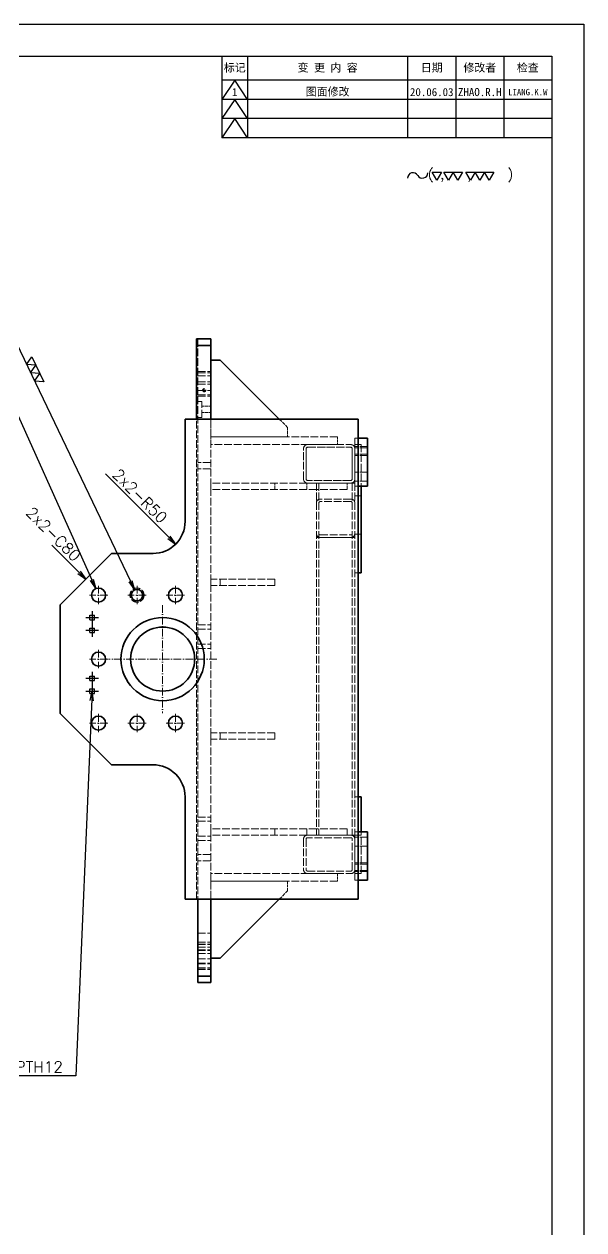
# Model space of a CAD drawing. Extents: x 0 to 18500, y -51 to 3802.
# Drawn here: x 8714 to 9587, y 1082 to 2965 of the extents above; entities that cross this region are included whole.
import ezdxf

# ---------------------------------------------------------------- set-up
doc = ezdxf.new("R2010")
doc.units = 0
doc.header["$MEASUREMENT"] = 0
for name, pattern in [('CENTER-HOKUTO', [23, 20, -1, 1, -1]), ('DASHDOT', [18.5, 12, -3, 0.5, -3]), ('DASHED', [15, 12, -3]), ('HIDDEN-HOKUTO', [3.8, 2.5, -1.3])]:
    doc.linetypes.add(name, pattern=pattern)
doc.layers.get('0').update_dxf_attribs({"linetype": 'CONTINUOUS'})
doc.layers.get('DEFPOINTS').update_dxf_attribs({"linetype": 'CONTINUOUS'})
for name, color, linetype in [('AM_7', 2, 'CENTER-HOKUTO'), ('AM_HID', 1, 'HIDDEN-HOKUTO'), ('AM_VIS', 7, 'CONTINUOUS'), ('TITLE_FRAME', 7, 'CONTINUOUS'), ('WORD_DIM', 253, 'CONTINUOUS')]:
    doc.layers.add(name, color=color, linetype=linetype)
doc.layers.add('SOLID LINE', color=7, linetype='CONTINUOUS', lineweight=30)
doc.styles.get("Standard").update_dxf_attribs({"font": 'romans.shx', "bigfont": 'bigfont.shx'})
doc.dimstyles.new('1-5', dxfattribs={"dimscale": 5, "dimtxt": 3.5, "dimasz": 3, "dimexe": 1, "dimexo": 0, "dimgap": 1, "dimtad": 3, "dimdsep": 46, "dimtxsty": 'Standard', "dimblk1": 'OPEN', "dimblk2": 'OPEN', "dimsah": 1, "dimcen": 0, "dimclrd": 256, "dimclre": 256, "dimclrt": 3, "dimadec": 0, "dimazin": 0, "dimtfac": 1, "dimtmove": 0, "dimatfit": 3, "dimldrblk": 'OPEN', "dimfxl": 0, "dimtolj": 1, "dimtzin": 0, "dimarcsym": 0})

# ---------------------------------------------------------------- blocks, each defined once
blk = doc.blocks.new('shiage0')
at = {"layer": 'WORD_DIM', "color": 3, "linetype": 'Continuous'}
for centre, start, end in [((1.69, 0), 30, 180), ((4.61, 1.69), 210, 0)]:
    blk.add_arc(centre, 1.69, start, end, dxfattribs=at)
blk = doc.blocks.new('10')
at = {"layer": 'TITLE_FRAME', "color": 3, "linetype": 'Continuous'}
for points in [[(9.63, 2.65), (8.18, 5.15), (11.07, 5.15)], [(13.31, 2.65), (11.86, 5.15), (17.64, 5.15), (16.2, 2.65), (14.75, 5.15)], [(20.17, 2.65), (18.73, 5.15), (27.4, 5.15), (25.95, 2.65), (24.51, 5.15), (23.06, 2.65), (21.62, 5.15)]]:
    blk.add_lwpolyline(points, close=True, dxfattribs=at)
blk.add_blockref('shiage0', (0.52, 3.24), dxfattribs=at)
blk.add_text('( ,   ,     )', height=3, dxfattribs=at).set_placement((6.84, 2.97))
blk = doc.blocks.new('_OPEN')
at = {"color": 0}
for p, q in [((-1, 0.17), (0, 0)), ((-1, -0.17), (0, 0)), ((0, 0), (-1, 0))]:
    blk.add_line(p, q, dxfattribs=at)
blk = doc.blocks.new('*D1172')
at = {"layer": 'DEFPOINTS', "color": 0, "linetype": 'Continuous'}
for p in [(8914.8, 2188.1), (8950.1, 2152.7)]:
    blk.add_point(p, dxfattribs=at)
at = {"layer": 'WORD_DIM', "linetype": 'Continuous', "lineweight": -2}
blk.add_line((8840.7, 2262.4), (8939.5, 2163.3), dxfattribs=at)
at = {"layer": 'WORD_DIM', "linetype": 'Continuous', "lineweight": -2, "xscale": 15, "yscale": 15, "zscale": 15, "rotation": 314.9177062194565}
blk.add_blockref('_OPEN', (8950.1, 2152.7), dxfattribs=at)
at = {"layer": 'WORD_DIM', "color": 3, "linetype": 'Continuous', "insert": (8894.5, 2227.9), "char_height": 17.5, "attachment_point": 5, "rotation": 314.9177}
blk.add_mtext('\\A1;2x2-R50', dxfattribs=at)
blk = doc.blocks.new('*D1180')
at = {"layer": 'DEFPOINTS', "color": 0, "linetype": 'Continuous'}
for p in [(8885.9, 2081.2), (8893.7, 2064.9)]:
    blk.add_point(p, dxfattribs=at)
at = {"layer": 'WORD_DIM', "linetype": 'Continuous', "lineweight": -2}
for p, q in [((8423.8, 2555.3), (8658.9, 2555.3)), ((8658.9, 2555.3), (8879.5, 2094.7))]:
    blk.add_line(p, q, dxfattribs=at)
at = {"layer": 'WORD_DIM', "linetype": 'Continuous', "lineweight": -2, "xscale": 15, "yscale": 15, "zscale": 15, "rotation": 295.5836264351818}
blk.add_blockref('_OPEN', (8885.9, 2081.2), dxfattribs=at)
at = {"layer": 'WORD_DIM', "color": 3, "linetype": 'Continuous', "insert": (8529.7, 2569.1), "char_height": 17.5, "attachment_point": 5}
blk.add_mtext('\\A1;RM. ∅18H7 THRU', dxfattribs=at)
blk = doc.blocks.new('*D1181')
at = {"layer": 'DEFPOINTS', "color": 0, "linetype": 'Continuous'}
for p in [(8825.3, 2083.1), (8834.3, 2063)]:
    blk.add_point(p, dxfattribs=at)
at = {"layer": 'WORD_DIM', "linetype": 'Continuous', "lineweight": -2}
for p, q in [((8413.5, 2515.4), (8631.1, 2515.4)), ((8631.1, 2515.4), (8819.2, 2096.8))]:
    blk.add_line(p, q, dxfattribs=at)
at = {"layer": 'WORD_DIM', "linetype": 'Continuous', "lineweight": -2, "xscale": 15, "yscale": 15, "zscale": 15, "rotation": 294.1870426177699}
blk.add_blockref('_OPEN', (8825.3, 2083.1), dxfattribs=at)
at = {"layer": 'WORD_DIM', "color": 3, "linetype": 'Continuous', "insert": (8519.8, 2529.2), "char_height": 17.5, "attachment_point": 5}
blk.add_mtext('\\A1;DR. 6-∅22 THRU', dxfattribs=at)
blk = doc.blocks.new('MARK_M6BOLT')
at = {"color": 3, "linetype": 'Continuous'}
for p, q in [((-1.77, 1.77), (1.77, 1.77)), ((-1.77, -1.77), (-1.77, 1.77)), ((1.77, -1.77), (1.77, 1.77)), ((-1.77, -1.77), (1.77, -1.77))]:
    blk.add_line(p, q, dxfattribs=at)
blk = doc.blocks.new('MARK_CENTER')
at = {"color": 2, "linetype": 'CENTER-HOKUTO'}
for p, q in [((-10, 0), (10, 0)), ((0, 10), (0, -10))]:
    blk.add_line(p, q, dxfattribs=at)

msp = doc.modelspace()

# ---------------------------------------------------------------- linework, layer by layer
at = {"color": 7, "lineweight": 35}
for p, q in [((9004.82146, 2473.06375), (8982.82146, 2473.06375)), ((8982.82146, 2348.06375), (8982.82146, 2463.06375)), ((9004.82146, 2463.06375), (8982.82146, 2463.06375)), ((9004.82146, 2348.06375), (9004.82146, 2463.06375)), ((9019.82146, 2440.06375), (9111.82159, 2348.06363)), ((9234.82146, 2348.06375), (8964.82146, 2348.06375)), ((8964.82146, 2188.06375), (8964.82146, 2348.06375)), ((9234.82146, 2348.06375), (9234.82146, 1598.06375)), ((9249.82146, 2318.06375), (9249.82146, 2243.06375)), ((9239.82146, 2243.06363), (9239.82146, 2108.06375)), ((8849.82146, 2138.06375), (8769.82146, 2058.06375)), ((8914.82146, 2138.06375), (8849.82146, 2138.06375)), ((8769.82146, 1888.06375), (8769.82146, 2058.06375)), ((8849.82146, 1808.06375), (8769.82146, 1888.06375)), ((8914.82146, 1808.06375), (8849.82146, 1808.06375)), ((8964.82146, 1758.06375), (8964.82146, 1598.06375)), ((9239.82146, 1703.06366), (9239.82146, 1758.06375)), ((9249.82146, 1628.06375), (9249.82146, 1703.06375)), ((8964.82146, 1598.06375), (9234.82146, 1598.06375)), ((8984.82146, 1598.06375), (8984.82146, 1567.78992)), ((9004.82146, 1598.06375), (9004.82146, 1567.78992)), ((9019.82146, 1506.06375), (9111.82134, 1598.06363)), ((8984.82146, 1567.78992), (8984.82146, 1478.06375)), ((9004.82146, 1567.78992), (9004.82146, 1478.06375)), ((9004.82146, 1478.06375), (8984.82146, 1478.06375)), ((9004.82146, 1468.06375), (8984.82146, 1468.06375))]:
    msp.add_line(p, q, dxfattribs=at)
at = {"color": 7, "lineweight": 35, "ltscale": 0.25}
for p, q in [((8982.82146, 2473.06375), (8982.82146, 2463.06375)), ((9004.82146, 2473.06375), (9004.82146, 2463.06375)), ((8984.82146, 1468.06375), (8984.82146, 1478.06375)), ((9004.82146, 1468.06375), (9004.82146, 1478.06375))]:
    msp.add_line(p, q, dxfattribs=at)
at = {"color": 7, "lineweight": 35, "ltscale": 0.375}
for p, q in [((9004.82146, 2440.06375), (9019.82146, 2440.06375)), ((9234.82146, 2318.06375), (9249.82146, 2318.06375)), ((9234.82146, 2243.06375), (9249.82146, 2243.06375)), ((9234.82146, 1703.06375), (9249.82146, 1703.06375)), ((9234.82146, 1628.06375), (9249.82146, 1628.06375)), ((9004.82146, 1506.06375), (9019.82146, 1506.06375))]:
    msp.add_line(p, q, dxfattribs=at)
at = {"color": 7, "lineweight": 35, "ltscale": 0.124994}
for p, q in [((9234.82171, 2108.06375), (9239.82146, 2108.06375)), ((9234.82171, 1758.06375), (9239.82146, 1758.06375))]:
    msp.add_line(p, q, dxfattribs=at)
at = {"color": 7, "lineweight": 35}
for centre, radius in [((8829.82146, 2073.06375), 11), ((8889.82146, 2073.06375), 9), ((8949.82146, 2073.06375), 11), ((8929.82146, 1973.06375), 65), ((8929.82146, 1973.06375), 50), ((8829.82146, 1973.06375), 11), ((8829.82146, 1873.06375), 11), ((8889.82146, 1873.06375), 11), ((8949.82146, 1873.06375), 11)]:
    msp.add_circle(centre, radius, dxfattribs=at)
for centre, start, end in [((8914.82146, 2188.06375), 269.9999975, 0), ((8914.82146, 1758.06375), 0, 90.0000025)]:
    msp.add_arc(centre, 50, start, end, dxfattribs=at)
at = {"layer": 'AM_7', "color": 2, "linetype": 'DASHDOT', "lineweight": 13, "ltscale": 0.159802}
for p, q in [((8998.01751, 2393.06375), (8991.62542, 2393.06375)), ((8994.82146, 2396.2598), (8994.82146, 2389.86771)), ((8823.01751, 2038.06375), (8816.62542, 2038.06375)), ((8819.82146, 2041.2598), (8819.82146, 2034.86771)), ((8823.01751, 2018.06375), (8816.62542, 2018.06375)), ((8819.82146, 2021.2598), (8819.82146, 2014.86771)), ((8823.01751, 1943.06375), (8816.62542, 1943.06375)), ((8819.82146, 1946.2598), (8819.82146, 1939.86771)), ((8823.01751, 1923.06375), (8816.62542, 1923.06375)), ((8819.82146, 1926.2598), (8819.82146, 1919.86771))]:
    msp.add_line(p, q, dxfattribs=at)
at = {"layer": 'AM_7', "color": 2, "linetype": 'DASHDOT', "lineweight": 13}
for p, q in [((8844.12151, 2073.06375), (8815.52142, 2073.06375)), ((8829.82146, 2087.36374), (8829.82146, 2058.76377)), ((8904.12151, 2073.06375), (8875.52142, 2073.06375)), ((8889.82146, 2087.36374), (8889.82146, 2058.76377)), ((8964.12151, 2073.06375), (8935.52142, 2073.06375)), ((8949.82146, 2087.36374), (8949.82146, 2058.76377)), ((8929.82146, 2057.56375), (8929.82146, 1888.56375)), ((8829.82146, 1987.36374), (8829.82146, 1958.76377)), ((8844.12151, 1973.06375), (8815.52142, 1973.06375)), ((9014.32146, 1973.06375), (8845.32146, 1973.06375)), ((8829.82146, 1887.36374), (8829.82146, 1858.76377)), ((8889.82146, 1887.36374), (8889.82146, 1858.76377)), ((8949.82146, 1887.36374), (8949.82146, 1858.76377)), ((8844.12151, 1873.06375), (8815.52142, 1873.06375)), ((8904.12151, 1873.06375), (8875.52142, 1873.06375)), ((8964.12151, 1873.06375), (8935.52142, 1873.06375))]:
    msp.add_line(p, q, dxfattribs=at)
at = {"layer": 'AM_HID', "color": 1, "linetype": 'DASHED', "lineweight": 13}
for p, q in [((8984.82146, 2473.06375), (8984.82146, 1598.06375)), ((9004.82146, 2463.06375), (8982.82146, 2463.06375)), ((9004.82146, 2463.06375), (8984.82146, 2463.06375)), ((9004.82146, 2463.06375), (8984.82146, 2463.06375)), ((9004.82146, 2320.06375), (9004.82146, 2440.06375)), ((8984.82146, 2422.38724), (9004.82146, 2422.38724)), ((8984.82146, 2422.38724), (9004.82146, 2422.38724)), ((8984.82146, 2419.98124), (9004.82146, 2419.98124)), ((8984.82146, 2419.98124), (9004.82146, 2419.98124)), ((8984.82146, 2419.98124), (9004.82146, 2419.98124)), ((8984.82146, 2419.98124), (9004.82146, 2419.98124)), ((8984.82146, 2415.74027), (9004.82146, 2415.74027)), ((8984.82146, 2415.74027), (9004.82146, 2415.74027)), ((8984.82146, 2406.14627), (9004.82146, 2406.14627)), ((8984.82146, 2406.14627), (9004.82146, 2406.14627)), ((8984.82146, 2406.14627), (9004.82146, 2406.14627)), ((8984.82146, 2406.14627), (9004.82146, 2406.14627)), ((8984.82146, 2402.31375), (9004.82146, 2402.31375)), ((8984.82146, 2392.38724), (9004.82146, 2392.38724)), ((8984.82146, 2392.38724), (9004.82146, 2392.38724)), ((8984.82146, 2385.74027), (9004.82146, 2385.74027)), ((8984.82146, 2385.74027), (9004.82146, 2385.74027)), ((8984.82146, 2383.81375), (9004.82146, 2383.81375)), ((8990.82146, 2350.56375), (8990.82146, 2375.56375)), ((8982.82146, 1598.06375), (8982.82146, 2348.06375)), ((9004.82146, 1598.06375), (9004.82146, 2348.06375)), ((9202.82146, 2320.06375), (9004.82146, 2320.06375)), ((9124.82146, 2320.06375), (9004.82146, 2320.06375)), ((9229.82146, 2318.06375), (9229.82146, 2248.06375)), ((9202.82146, 2308.06375), (9004.82146, 2308.06375)), ((9149.82146, 2254.06375), (9149.82146, 2302.06375)), ((9153.82146, 2254.06375), (9153.82146, 2302.06375)), ((9153.82146, 2301.06375), (9153.82146, 2255.06375)), ((9155.82146, 2308.06375), (9223.82146, 2308.06375)), ((9155.82146, 2304.06375), (9223.82146, 2304.06375)), ((9156.82146, 2304.06375), (9222.82146, 2304.06375)), ((9225.82146, 2302.06375), (9225.82146, 2254.06375)), ((9225.82146, 2255.06375), (9225.82146, 2301.06375)), ((9229.82146, 2308.06375), (9229.82146, 2248.06363)), ((9249.82146, 2304.98124), (9229.82146, 2304.98124)), ((9249.82146, 2304.98124), (9229.82146, 2304.98124)), ((9249.82146, 2304.98124), (9229.82146, 2304.98124)), ((9249.82146, 2304.98124), (9229.82146, 2304.98124)), ((9249.82146, 2303.06375), (9229.82146, 2303.06375)), ((9249.82146, 2303.06375), (9229.82146, 2303.06375)), ((9229.82146, 2302.06375), (9229.82146, 2254.06375)), ((9239.82146, 2308.06375), (9239.82146, 2243.06363)), ((9004.82146, 2280.06375), (8984.82146, 2280.06375)), ((9004.82146, 2280.06375), (8984.82146, 2280.06375)), ((9249.82146, 2293.06375), (9229.82146, 2293.06375)), ((9249.82146, 2293.06375), (9229.82146, 2293.06375)), ((9249.82146, 2291.14627), (9229.82146, 2291.14627)), ((9249.82146, 2291.14627), (9229.82146, 2291.14627)), ((9249.82146, 2291.14627), (9229.82146, 2291.14627)), ((9249.82146, 2291.14627), (9229.82146, 2291.14627)), ((9004.82146, 2270.06375), (8984.82146, 2270.06375)), ((9249.82146, 2264.98124), (9229.82146, 2264.98124)), ((9249.82146, 2264.98124), (9229.82146, 2264.98124)), ((9249.82146, 2264.98124), (9229.82146, 2264.98124)), ((9249.82146, 2264.98124), (9229.82146, 2264.98124)), ((9169.82146, 2248.06375), (9004.82146, 2248.06375)), ((9223.82146, 2252.06375), (9155.82146, 2252.06375)), ((9223.82146, 2248.06375), (9155.82146, 2248.06375)), ((9222.82146, 2252.06375), (9156.82146, 2252.06375)), ((9169.82146, 2248.06375), (9169.82146, 1698.06375)), ((9217.82146, 2248.06375), (9169.82146, 2248.06375)), ((9173.82146, 2248.06375), (9173.82146, 1698.06375)), ((9223.82146, 2248.06375), (9175.82146, 2248.06375)), ((9225.82146, 2248.06375), (9225.82146, 1698.06375)), ((9249.82146, 2251.14627), (9229.82146, 2251.14627)), ((9249.82146, 2251.14627), (9229.82146, 2251.14627)), ((9249.82146, 2251.14627), (9229.82146, 2251.14627)), ((9249.82146, 2251.14627), (9229.82146, 2251.14627)), ((9229.82146, 2248.06375), (9229.82146, 1698.06375)), ((9169.82146, 2238.06375), (9004.82146, 2238.06375)), ((9217.82146, 2238.06375), (9169.82146, 2238.06375)), ((9223.82146, 2223.06375), (9175.82146, 2223.06375)), ((9223.82146, 2219.06375), (9175.82146, 2219.06375)), ((9175.82146, 2167.06375), (9223.82146, 2167.06375)), ((9175.82146, 2163.06375), (9223.82146, 2163.06375)), ((9223.82146, 2163.06375), (9175.82146, 2163.06375)), ((9104.82146, 2098.06375), (9004.82146, 2098.06375)), ((9104.82146, 2088.06375), (9004.82146, 2088.06375)), ((8984.82146, 2026.38724), (9004.82146, 2026.38724)), ((8984.82146, 2026.38724), (9004.82146, 2026.38724)), ((8984.82146, 2019.74027), (9004.82146, 2019.74027)), ((8984.82146, 2019.74027), (9004.82146, 2019.74027)), ((8984.82146, 1996.38724), (9004.82146, 1996.38724)), ((8984.82146, 1996.38724), (9004.82146, 1996.38724)), ((8984.82146, 1989.74027), (9004.82146, 1989.74027)), ((8984.82146, 1989.74027), (9004.82146, 1989.74027)), ((9104.82146, 1858.06375), (9004.82146, 1858.06375)), ((9104.82146, 1848.06375), (9004.82146, 1848.06375)), ((8984.82146, 1726.38726), (9004.82146, 1726.38726)), ((8984.82146, 1726.38726), (9004.82146, 1726.38726)), ((8984.82146, 1719.74025), (9004.82146, 1719.74025)), ((8984.82146, 1719.74025), (9004.82146, 1719.74025)), ((8984.82146, 1696.38724), (9004.82146, 1696.38724)), ((8984.82146, 1696.38724), (9004.82146, 1696.38724)), ((9169.82146, 1708.06375), (9004.82146, 1708.06375)), ((9169.82146, 1698.06375), (9004.82146, 1698.06375)), ((9223.82146, 1698.06375), (9155.82146, 1698.06375)), ((9217.82146, 1708.06375), (9169.82146, 1708.06375)), ((9217.82146, 1698.06375), (9169.82146, 1698.06375)), ((9223.82146, 1698.06375), (9175.82146, 1698.06375)), ((9229.82146, 1628.06375), (9229.82146, 1698.06369)), ((9229.82146, 1638.06375), (9229.82146, 1698.0636)), ((9249.82146, 1694.98127), (9229.82146, 1694.98127)), ((9249.82146, 1694.98127), (9229.82146, 1694.98127)), ((9249.82146, 1694.98127), (9229.82146, 1694.98127)), ((9249.82146, 1694.98127), (9229.82146, 1694.98127)), ((9239.82146, 1638.06375), (9239.82146, 1703.06366)), ((8984.82146, 1689.74027), (9004.82146, 1689.74027)), ((8984.82146, 1689.74027), (9004.82146, 1689.74027)), ((9149.82146, 1692.06375), (9149.82146, 1644.06375)), ((9153.82146, 1692.06375), (9153.82146, 1644.06375)), ((9223.82146, 1694.06375), (9155.82146, 1694.06375)), ((9225.82146, 1644.06375), (9225.82146, 1692.06375)), ((9229.82146, 1644.06375), (9229.82146, 1692.06375)), ((9249.82146, 1681.14624), (9229.82146, 1681.14624)), ((9249.82146, 1681.14624), (9229.82146, 1681.14624)), ((9249.82146, 1681.14624), (9229.82146, 1681.14624)), ((9249.82146, 1681.14624), (9229.82146, 1681.14624)), ((9004.82146, 1668.06375), (8984.82146, 1668.06375)), ((9004.82146, 1658.06375), (8984.82146, 1658.06375)), ((9004.82146, 1658.06375), (8984.82146, 1658.06375)), ((9155.82146, 1642.06375), (9223.82146, 1642.06375)), ((9249.82146, 1654.98127), (9229.82146, 1654.98127)), ((9249.82146, 1654.98127), (9229.82146, 1654.98127)), ((9249.82146, 1654.98127), (9229.82146, 1654.98127)), ((9249.82146, 1654.98127), (9229.82146, 1654.98127)), ((9249.82146, 1653.06375), (9229.82146, 1653.06375)), ((9249.82146, 1653.06375), (9229.82146, 1653.06375)), ((9249.82146, 1643.06375), (9229.82146, 1643.06375)), ((9249.82146, 1643.06375), (9229.82146, 1643.06375)), ((9249.82146, 1641.14624), (9229.82146, 1641.14624)), ((9249.82146, 1641.14624), (9229.82146, 1641.14624)), ((9249.82146, 1641.14624), (9229.82146, 1641.14624)), ((9249.82146, 1641.14624), (9229.82146, 1641.14624)), ((9202.82146, 1638.06375), (9004.82146, 1638.06375)), ((9202.82146, 1626.06375), (9004.82146, 1626.06375)), ((9124.82146, 1626.06375), (9004.82146, 1626.06375)), ((9004.82146, 1626.06375), (9004.82146, 1506.06375)), ((9155.82146, 1638.06375), (9223.82146, 1638.06375)), ((9004.82146, 1598.06375), (8982.82146, 1598.06375)), ((8984.82146, 1545.06375), (9004.82146, 1545.06375)), ((8984.82146, 1545.06375), (9004.82146, 1545.06375)), ((8984.82146, 1545.0633), (9004.82146, 1545.0633)), ((8984.82146, 1545.06327), (9004.82146, 1545.06327)), ((8984.82146, 1531.06375), (9004.82146, 1531.06375)), ((8984.82146, 1531.06375), (9004.82146, 1531.06375)), ((8984.82146, 1531.0633), (9004.82146, 1531.0633)), ((8984.82146, 1531.06327), (9004.82146, 1531.06327)), ((8984.82146, 1528.06375), (9004.82146, 1528.06375)), ((8984.82146, 1528.06375), (9004.82146, 1528.06375)), ((8984.82146, 1527.25174), (9004.82146, 1527.25174)), ((8984.82146, 1527.25174), (9004.82146, 1527.25174)), ((8984.82146, 1523.06375), (9004.82146, 1523.06375)), ((8984.82146, 1523.06375), (9004.82146, 1523.06375)), ((8984.82146, 1523.0633), (9004.82146, 1523.0633)), ((8984.82146, 1523.06327), (9004.82146, 1523.06327)), ((8984.82146, 1518.87577), (9004.82146, 1518.87577)), ((8984.82146, 1518.87577), (9004.82146, 1518.87577)), ((8984.82146, 1518.06375), (9004.82146, 1518.06375)), ((8984.82146, 1518.06375), (9004.82146, 1518.06375)), ((8984.82146, 1513.06375), (9004.82146, 1513.06375)), ((8984.82146, 1513.06375), (9004.82146, 1513.06375)), ((8984.82146, 1513.0633), (9004.82146, 1513.0633)), ((8984.82146, 1513.06327), (9004.82146, 1513.06327)), ((8984.82146, 1505.06375), (9004.82146, 1505.06375)), ((8984.82146, 1505.06375), (9004.82146, 1505.06375)), ((8984.82146, 1505.0633), (9004.82146, 1505.0633)), ((8984.82146, 1505.06327), (9004.82146, 1505.06327)), ((8984.82146, 1498.06375), (9004.82146, 1498.06375)), ((8984.82146, 1498.06375), (9004.82146, 1498.06375)), ((8984.82146, 1497.25174), (9004.82146, 1497.25174)), ((8984.82146, 1497.25174), (9004.82146, 1497.25174)), ((8984.82146, 1491.06375), (9004.82146, 1491.06375)), ((8984.82146, 1491.06375), (9004.82146, 1491.06375)), ((8984.82146, 1491.0633), (9004.82146, 1491.0633)), ((8984.82146, 1491.06327), (9004.82146, 1491.06327)), ((8984.82146, 1488.87577), (9004.82146, 1488.87577)), ((8984.82146, 1488.87577), (9004.82146, 1488.87577)), ((8984.82146, 1488.06375), (9004.82146, 1488.06375)), ((8984.82146, 1488.06375), (9004.82146, 1488.06375)), ((9004.82146, 1478.06375), (8984.82146, 1478.06375)), ((9004.82146, 1478.06375), (8984.82146, 1478.06375)), ((9004.82146, 1478.06375), (8984.82146, 1478.06375))]:
    msp.add_line(p, q, dxfattribs=at)
at = {"layer": 'AM_HID', "color": 1, "linetype": 'DASHED', "lineweight": 13, "ltscale": 0.15}
for p, q in [((8984.82146, 2375.56375), (8990.82146, 2375.56375)), ((8984.82146, 2375.56375), (8990.82146, 2375.56375)), ((8984.82146, 2350.56375), (8990.82146, 2350.56375)), ((8984.82146, 2350.56375), (8990.82146, 2350.56375)), ((9169.82146, 2248.06375), (9175.82146, 2248.06375)), ((9223.82146, 2248.06375), (9229.82146, 2248.06375)), ((9169.82146, 2163.06375), (9175.82146, 2163.06375)), ((9223.82146, 2163.06375), (9229.82146, 2163.06375)), ((9175.82146, 1698.06375), (9169.82146, 1698.06375)), ((9229.82146, 1698.06375), (9223.82146, 1698.06375))]:
    msp.add_line(p, q, dxfattribs=at)
at = {"layer": 'AM_HID', "color": 1, "linetype": 'DASHED', "lineweight": 13, "ltscale": 0.35}
for p, q in [((8990.82146, 2368.11673), (9004.82146, 2368.11673)), ((8990.82146, 2368.11673), (9004.82146, 2368.11673)), ((8990.82146, 2358.01078), (9004.82146, 2358.01078)), ((8990.82146, 2358.01078), (9004.82146, 2358.01078))]:
    msp.add_line(p, q, dxfattribs=at)
at = {"layer": 'AM_HID', "color": 1, "linetype": 'DASHED', "lineweight": 13, "ltscale": 0.459615}
msp.add_line((9111.82159, 2348.06363), (9124.82146, 2335.06375), dxfattribs=at)
at = {"layer": 'AM_HID', "color": 1, "linetype": 'DASHED', "lineweight": 13, "ltscale": 0.3}
for p, q in [((9004.82146, 2320.06375), (9004.82146, 2308.06375)), ((9202.82146, 2320.06375), (9202.82146, 2308.06375)), ((9004.82146, 1638.06375), (9004.82146, 1626.06375)), ((9202.82146, 1638.06375), (9202.82146, 1626.06375))]:
    msp.add_line(p, q, dxfattribs=at)
at = {"layer": 'AM_HID', "color": 1, "linetype": 'DASHED', "lineweight": 13, "ltscale": 0.375}
for p, q in [((9124.82146, 2335.06375), (9124.82146, 2320.06375)), ((9124.82146, 1611.06375), (9124.82146, 1626.06375))]:
    msp.add_line(p, q, dxfattribs=at)
at = {"layer": 'AM_HID', "color": 1, "linetype": 'DASHED', "lineweight": 13, "ltscale": 0.125}
for p, q in [((9229.82146, 2318.06375), (9234.82146, 2318.06375)), ((9229.82146, 2243.06375), (9234.82146, 2243.06375)), ((9229.82146, 1703.06375), (9234.82146, 1703.06375)), ((9229.82146, 1628.06375), (9234.82146, 1628.06375))]:
    msp.add_line(p, q, dxfattribs=at)
at = {"layer": 'AM_HID', "color": 1, "linetype": 'DASHED', "lineweight": 13, "ltscale": 0.25}
for p, q in [((9229.82146, 2308.06375), (9239.82146, 2308.06375)), ((9004.82146, 2248.06375), (9004.82146, 2238.06375)), ((9104.82146, 2248.06375), (9104.82146, 2238.06375)), ((9154.82146, 2248.06375), (9154.82146, 2238.06375)), ((9154.82146, 2248.06375), (9154.82146, 2238.06375)), ((9169.82146, 2248.06375), (9169.82146, 2238.06375)), ((9217.82146, 2248.06375), (9217.82146, 2238.06375)), ((9229.82146, 2228.06375), (9239.82146, 2228.06375)), ((9229.82146, 2168.06375), (9239.82146, 2168.06375)), ((9004.82146, 2098.06375), (9004.82146, 2088.06375)), ((9019.82146, 2098.06375), (9019.82146, 2088.06375)), ((9019.82146, 2098.06375), (9019.82146, 2088.06375)), ((9104.82146, 2098.06375), (9104.82146, 2088.06375)), ((9004.82146, 1858.06375), (9004.82146, 1848.06375)), ((9019.82146, 1858.06375), (9019.82146, 1848.06375)), ((9019.82146, 1858.06375), (9019.82146, 1848.06375)), ((9104.82146, 1858.06375), (9104.82146, 1848.06375)), ((9004.82146, 1708.06375), (9004.82146, 1698.06375)), ((9104.82146, 1708.06375), (9104.82146, 1698.06375)), ((9154.82146, 1708.06375), (9154.82146, 1698.06375)), ((9154.82146, 1708.06375), (9154.82146, 1698.06375)), ((9169.82146, 1708.06375), (9169.82146, 1698.06375)), ((9217.82146, 1708.06375), (9217.82146, 1698.06375)), ((9229.82146, 1698.06375), (9239.82146, 1698.06375)), ((9229.82146, 1638.06375), (9239.82146, 1638.06375))]:
    msp.add_line(p, q, dxfattribs=at)
at = {"layer": 'AM_HID', "color": 1, "linetype": 'DASHED', "lineweight": 13, "ltscale": 0.125006}
for p, q in [((9229.82146, 2108.06375), (9234.82171, 2108.06375)), ((9229.82146, 1758.06375), (9234.82171, 1758.06375))]:
    msp.add_line(p, q, dxfattribs=at)
at = {"layer": 'AM_HID', "color": 1, "linetype": 'DASHED', "lineweight": 13, "ltscale": 0.459624}
msp.add_line((9111.82134, 1598.06363), (9124.82146, 1611.06375), dxfattribs=at)
at = {"layer": 'AM_HID', "color": 1, "linetype": 'DASHED', "lineweight": 13}
for centre, radius in [((8994.82146, 2393.06375), 2.4585), ((8889.82146, 2073.06375), 11)]:
    msp.add_circle(centre, radius, dxfattribs=at)
for centre, radius, start, end in [((9155.82146, 2302.06375), 6, 90.0000025, 179.99999499), ((9155.82146, 2302.06375), 2, 90.0000025, 179.99999499), ((9156.82146, 2301.06375), 3, 90.0000025, 180.00000501), ((9222.82146, 2301.06375), 3, 0.00000006, 90.0000025), ((9223.82146, 2302.06375), 6, 360, 90.0000025), ((9223.82146, 2302.06375), 2, 360, 90.0000025), ((9155.82146, 2254.06375), 6, 180.00000501, 269.9999975), ((9156.82146, 2255.06375), 3, 179.99999499, 269.9999975), ((9155.82146, 2254.06375), 2, 180.00000501, 269.9999975), ((9222.82146, 2255.06375), 3, 269.9999975, 359.99999994), ((9223.82146, 2254.06375), 6, 269.9999975, 0), ((9223.82146, 2254.06375), 2, 269.9999975, 0), ((9175.82146, 2217.06375), 6, 90.0000025, 180.00000501), ((9223.82146, 2217.06375), 6, 0, 90.0000025), ((9175.82146, 2217.06375), 2, 90.0000025, 180.00000501), ((9223.82146, 2217.06375), 2, 0, 90.0000025), ((9175.82146, 2169.06375), 6, 180.00000501, 269.9999975), ((9175.82146, 2169.06375), 2, 180.00000501, 269.9999975), ((9223.82146, 2169.06375), 6, 269.9999975, 0), ((9223.82146, 2169.06375), 2, 269.9999975, 0), ((9155.82146, 1692.06375), 6, 90.0000025, 179.99999499), ((9223.82146, 1692.06375), 6, 360, 90.0000025), ((9155.82146, 1692.06375), 2, 90.0000025, 179.99999499), ((9223.82146, 1692.06375), 2, 360, 90.0000025), ((9155.82146, 1644.06375), 6, 180.00000501, 269.9999975), ((9155.82146, 1644.06375), 2, 180.00000501, 269.9999975), ((9223.82146, 1644.06375), 6, 269.9999975, 0), ((9223.82146, 1644.06375), 2, 269.9999975, 0)]:
    msp.add_arc(centre, radius, start, end, dxfattribs=at)
at = {"layer": 'AM_VIS', "linetype": 'Continuous'}
for p, q in [((5507.4, 2914.86842), (9537.4, 2914.86842)), ((9537.4, 2914.86842), (9537.4, 44.86842))]:
    msp.add_line(p, q, dxfattribs=at)
at = {"layer": 'TITLE_FRAME', "linetype": 'Continuous'}
for p, q in [((9022.4, 2914.86842), (9022.4, 2787.36842)), ((9062.4, 2914.86842), (9062.4, 2787.36842)), ((9312.4, 2787.36842), (9312.4, 2914.86842)), ((9387.4, 2914.86842), (9387.4, 2787.36842)), ((9462.4, 2914.86842), (9462.4, 2787.36842)), ((9537.4, 2877.36842), (9022.4, 2877.36842)), ((9042.4, 2877.36842), (9022.4, 2847.36842)), ((9062.4, 2847.36842), (9042.4, 2877.36842)), ((9537.4, 2847.36842), (9022.4, 2847.36842)), ((9042.4, 2847.36842), (9022.4, 2817.36842)), ((9537.4, 2847.36842), (9022.4, 2847.36842)), ((9062.4, 2817.36842), (9042.4, 2847.36842)), ((9537.4, 2817.36842), (9022.4, 2817.36842)), ((9042.4, 2817.36842), (9022.4, 2787.36842)), ((9062.4, 2787.36842), (9042.4, 2817.36842)), ((9537.4, 2787.36842), (9022.4, 2787.36842))]:
    msp.add_line(p, q, dxfattribs=at)
at = {"layer": 'WORD_DIM', "linetype": 'Continuous'}
for p, q in [((5382.4, 2964.86842), (9587.4, 2964.86842)), ((5382.4, 2964.86842), (9587.4, 2964.86842)), ((9587.4, 2964.86842), (9587.4, -5.13158))]:
    msp.add_line(p, q, dxfattribs=at)
at = {"layer": 'WORD_DIM', "color": 3, "linetype": 'Continuous'}
msp.add_lwpolyline([(8717.34038, 2433.32372), (8725.50756, 2445.24428), (8744.2273, 2406.14449), (8729.82021, 2407.25719), (8737.98739, 2419.17775), (8723.58029, 2420.29046), (8731.74747, 2432.21101)], close=True, dxfattribs=at)

# ---------------------------------------------------------------- block references
at = {"layer": 'WORD_DIM', "linetype": 'Continuous', "ltscale": 5, "xscale": 5, "yscale": 5, "zscale": 5}
msp.add_blockref('10', (9309.64599, 2708.13437), dxfattribs=at)
at = {"layer": 'WORD_DIM', "color": 2, "linetype": 'CENTER-HOKUTO'}
for p in [(8819.82146, 2038.06375), (8819.82146, 2018.06375), (8819.82146, 1943.06375), (8819.82146, 1923.06375)]:
    msp.add_blockref('MARK_CENTER', p, dxfattribs=at)
at = {"layer": 'WORD_DIM', "color": 3, "linetype": 'Continuous', "xscale": 2, "yscale": 2, "zscale": 2}
for p in [(8819.82146, 2038.06375), (8819.82146, 2018.06375), (8819.82146, 1943.06375), (8819.82146, 1923.06375)]:
    msp.add_blockref('MARK_M6BOLT', p, dxfattribs=at)

# ---------------------------------------------------------------- texts
at = {"layer": 'SOLID LINE', "ltscale": 0.5, "attachment_point": 5}
for s, insert, char_height, width in [('\\pt75;{\\fSimHei|b0|i0|c134|p2;\\C3;标记}', (9042.4, 2896.11842), 12.5, 40), ('\\pt75;{\\fSimHei|b0|i0|c134|p2;\\C3;变 更 内 容}', (9187.4, 2896.11842), 12.5, 250), ('\\pt75;{\\fSimHei|b0|i0|c134|p2;\\C3;日期}', (9349.9, 2896.11842), 12.5, 75), ('\\pt75;{\\fSimHei|b0|i0|c134|p2;\\C3;修改者}', (9424.9, 2896.11842), 12.5, 75), ('\\pt75;{\\fSimHei|b0|i0|c134|p2;\\C3;检查}', (9499.9, 2896.11842), 12.5, 75), ('\\pt75;{\\fSimHei|b0|i0|c134|p2;\\C3;1}', (9042.4, 2858.61842), 12.5, 40), ('\\pt75;{\\fSimHei|b0|i0|c134|p2;\\C3;图面修改}', (9187.4, 2858.61842), 12.5, 250), ('\\pt75;{\\fSimHei|b0|i0|c134|p2;\\C3;20.06.03}', (9349.9, 2858.61842), 12.5, 75), ('\\pt75;{\\fSimHei|b0|i0|c134|p2;\\C3;ZHAO.R.H}', (9424.9, 2858.61842), 12.5, 75), ('\\pt60;{\\fSimHei|b0|i0|c134|p2;\\C3;LIANG.K.W}', (9499.9, 2858.61842), 10, 75)]:
    msp.add_mtext(s, dxfattribs=dict(at, insert=insert, char_height=char_height, width=width))
at = {"layer": 'WORD_DIM', "color": 3, "linetype": 'Continuous'}
msp.add_text('2x2-C80', height=17.5, rotation=315, dxfattribs=at).set_placement((8714.96865, 2200.41657))
at = {"layer": 'WORD_DIM', "color": 3, "linetype": 'Continuous', "insert": (8774.29769, 1327.29101), "char_height": 17.5, "attachment_point": 9}
msp.add_mtext('TAP 4-M6 DEPTH12', dxfattribs=at)

# ---------------------------------------------------------------- dimensions: what is measured, and where the dimension line sits
at = {"layer": 'WORD_DIM', "linetype": 'Continuous'}
for p1, p2, text, picture, middle in [((8893.70792, 2064.94615), (8885.93501, 2081.18136), 'RM. <>H7 THRU', '*D1180', (8529.68575, 2555.31303)), ((8834.32835, 2063.02941), (8825.31458, 2083.0981), 'DR. 6-<> THRU', '*D1181', (8519.81365, 2515.40204))]:
    dim = msp.add_diameter_dim_2p(p1=p1, p2=p2, text=text, dimstyle='1-5', override={"dimtoh": 1, "dimtofl": 0}, dxfattribs=at)
    dim.commit()
    dim.dimension.update_dxf_attribs({"geometry": picture, "text_midpoint": middle, "dimtype": 163})
dim = msp.add_radius_dim(center=(8914.82146, 2188.06375), mpoint=(8950.12599, 2152.65767), text='2x2-<>', dimstyle='1-5', override={"dimtmove": 1}, dxfattribs=at)
dim.commit()
dim.dimension.update_dxf_attribs({"geometry": '*D1172', "text_midpoint": (8884.81262, 2218.15893), "dimtype": 164})

# ---------------------------------------------------------------- leaders
msp.add_leader([(8809.82146, 2098.06375), (8756.78846, 2151.09676)], dimstyle='1-5', dxfattribs=at)
at = {"layer": 'WORD_DIM', "linetype": 'Continuous', "annotation_type": 0, "has_hookline": 1, "hookline_direction": 1, "text_width": 254.33333}
msp.add_leader([(8819.82146, 1923.06375), (8794.29769, 1322.29101), (8779.29769, 1322.29101)], dimstyle='1-5', dxfattribs=at)

doc.saveas('drawing.dxf')
